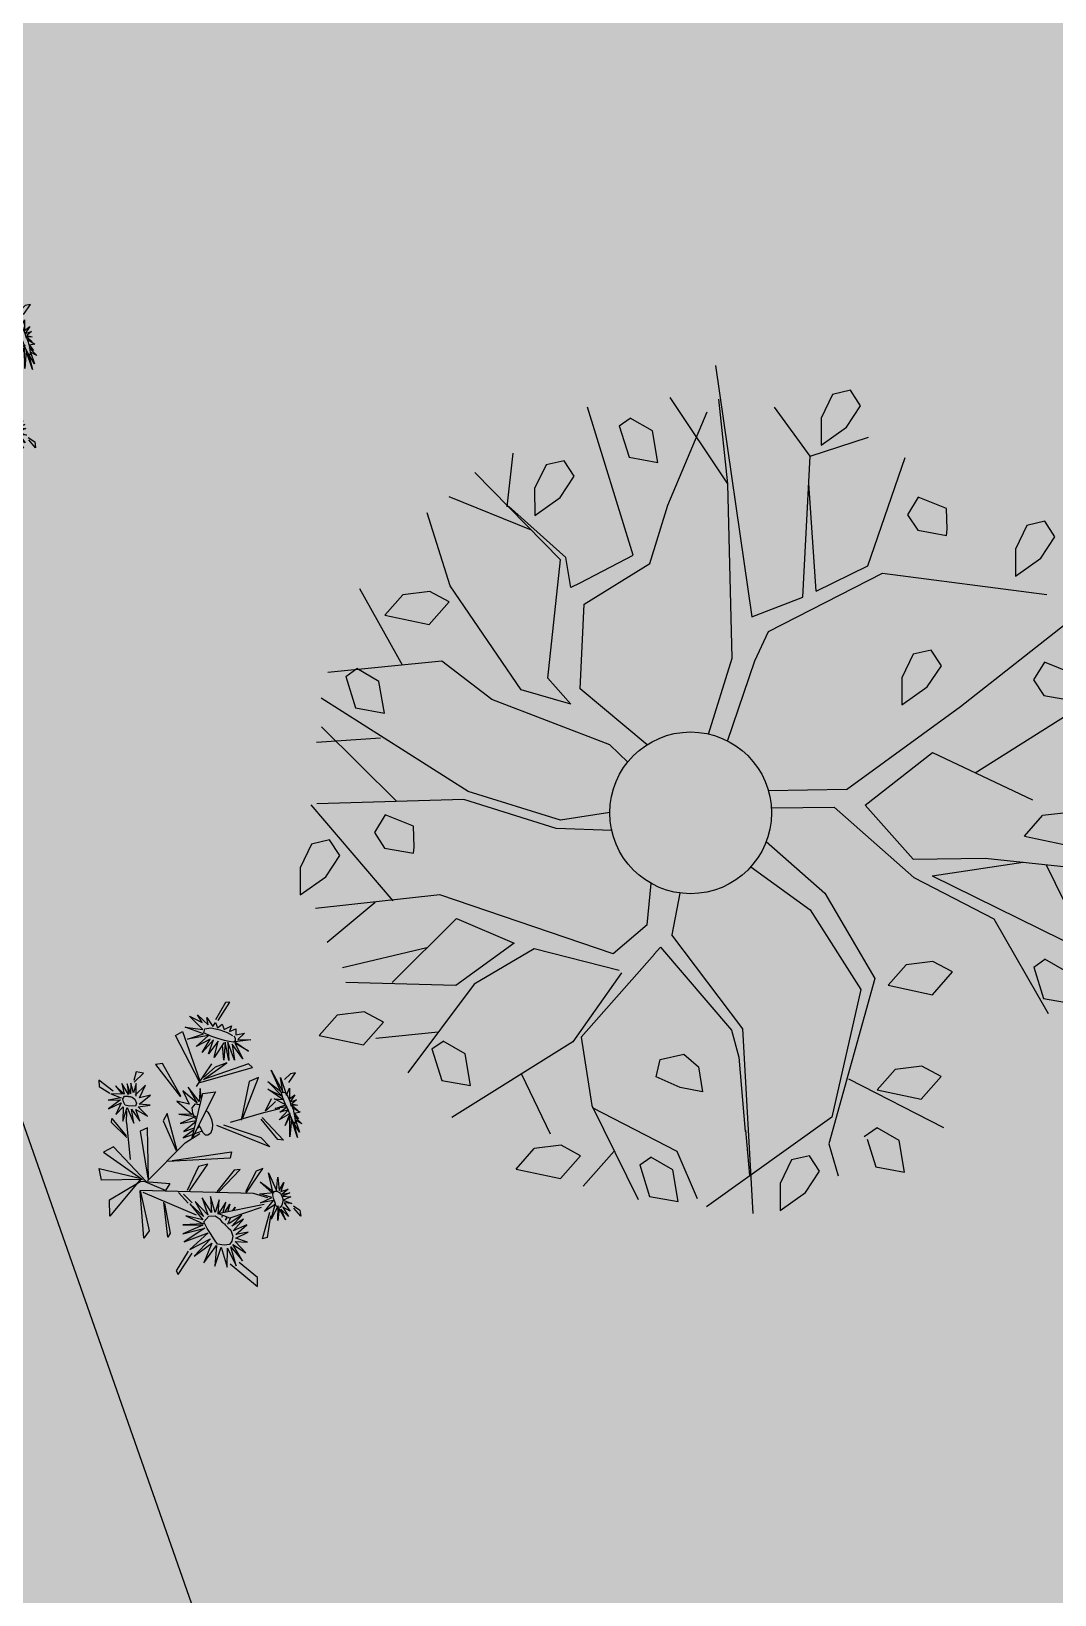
# Model space of a CAD drawing. Header units: millimetres. Extents: x 603916 to 1211550, y 1309898 to 2622648.
# Drawn here: x 604217.15 to 604221.14, y 1311133.02 to 1311139.11 of the extents above; entities that cross this region are included whole.
import ezdxf

# ---------------------------------------------------------------- set-up
doc = ezdxf.new("R2010")
doc.units = ezdxf.units.MM
for name, color, linetype in [('ARBOLES', 102, 'Continuous'), ('FLORES', 7, 'Continuous'), ('MUEBLES', 1, 'Continuous')]:
    doc.layers.add(name, color=color, linetype=linetype)

# ---------------------------------------------------------------- blocks, each defined once
blk = doc.blocks.new('p_arbol04')
at = {"layer": 'ARBOLES'}
for p, q in [((-0.623, 1.751), (-0.408, 2.362)), ((0.051, 1.875), (0.346, 2.362)), ((0.761, 1.696), (0.543, 2.316)), ((0.739, 1.388), (0.805, 2.293)), ((-0.408, 1.55), (-1.03, 2.13)), ((0.772, 1.945), (1.1, 2.177)), ((-1.003, 0.765), (-1.206, 2.042)), ((1.121, 1.006), (1.721, 1.988)), ((-1.41, 1.113), (-1.364, 1.898)), ((-0.178, 0.97), (0.051, 1.875)), ((0.778, 1.371), (0.783, 1.942)), ((-1.138, 1.515), (-1.476, 1.85)), ((-1.98, 0.646), (-1.849, 1.574)), ((-1.07, 0.749), (-1.815, 1.547)), ((-0.375, 1.086), (-0.408, 1.55)), ((1.984, 0.831), (2.181, 1.574)), ((2.581, 1.481), (1.362, 0.043)), ((0.018, 0.878), (0.739, 1.388)), ((0.636, 1.196), (0.778, 1.371)), ((1.571, 1.059), (2.283, 1.298)), ((1.984, 0.831), (2.41, 1.295)), ((0.704, 1.166), (0.636, 1.196)), ((0.708, 1.165), (1.121, 1.006)), ((-0.047, 0.205), (-0.375, 1.086)), ((1.158, 0.873), (1.571, 1.059)), ((-1.718, 0.414), (-2.406, 1.04)), ((-0.014, 0.623), (-0.178, 0.97)), ((0.117, 0.646), (0.608, 1.04)), ((0.608, 1.04), (1.158, 0.873)), ((2.541, 0.507), (2.64, 0.947)), ((-0.014, 0.623), (0.018, 0.878)), ((1.034, -0.05), (1.984, 0.831)), ((-2.079, 0.738), (-2.537, 0.808)), ((-0.777, 0.094), (-1.07, 0.749)), ((-0.71, 0.11), (-1.003, 0.765)), ((-2.077, 0.227), (-2.603, 0.599)), ((0.136, -0.002), (0.117, 0.646)), ((-2.144, -0.12), (-2.668, 0.507)), ((1.722, -0.143), (2.541, 0.507)), ((2.541, 0.507), (2.934, 0.275)), ((-1.194, -0.839), (-1.718, 0.414)), ((1.82, -0.189), (2.383, 0.381)), ((-1.768, 0.206), (-2.439, 0.251)), ((-1.768, 0.206), (-1.62, -0.236)), ((-0.057, 0.021), (-0.047, 0.205)), ((-2.489, -0.25), (-2.832, 0.066)), ((-0.515, -0.225), (-0.777, 0.094)), ((-0.425, -0.127), (-0.71, 0.11)), ((1.362, 0.043), (1.722, -0.143)), ((0.496, -0.29), (1.034, -0.05)), ((2.214, -0.352), (3, -0.027)), ((-2.046, -0.213), (-2.865, -0.282)), ((-1.62, -0.236), (-2.144, -0.12)), ((-1.554, -0.375), (-2.046, -0.213)), ((0.551, -0.431), (1.132, -0.189)), ((1.132, -0.189), (1.362, -0.12)), ((1.362, -0.12), (2.246, -0.468)), ((1.82, -0.189), (2.214, -0.352)), ((-1.259, -0.955), (-1.554, -0.375)), ((2.246, -0.468), (2.934, -1.488)), ((-1.882, -1.048), (-2.898, -0.746)), ((-0.866, -0.885), (-0.616, -0.706)), ((-2.313, -0.92), (-2.505, -1.372)), ((-0.866, -0.885), (-1.194, -0.839)), ((-0.53, -0.911), (-0.801, -1.071)), ((0.866, -1.332), (0.474, -0.903)), ((-1.259, -0.978), (-1.882, -1.048)), ((0.394, -1.003), (0.706, -1.349)), ((-1.816, -1.071), (-2.144, -1.465)), ((-0.995, -1.071), (-1.816, -1.071)), ((-0.925, -1.07), (-1.039, -1.872)), ((-0.995, -1.07), (-0.925, -1.07)), ((-0.803, -1.07), (-0.978, -1.928)), ((-0.803, -1.071), (-0.801, -1.071)), ((0.182, -1.14), (0.182, -1.72)), ((-0.036, -1.178), (0.018, -1.72)), ((0.706, -1.349), (0.706, -2.138)), ((0.866, -1.332), (1.886, -1.558)), ((-2.144, -1.465), (-2.439, -2.184)), ((-2.153, -1.476), (-1.98, -2.161)), ((0.87, -1.512), (0.805, -2.045)), ((0.87, -1.512), (1.493, -1.628)), ((1.886, -1.558), (2.902, -1.744)), ((0.018, -1.72), (-0.178, -2.393)), ((0.182, -1.72), (-0.047, -2.416)), ((1.493, -1.628), (1.722, -2.416)), ((-2.287, -1.813), (-2.636, -1.813)), ((-0.978, -1.928), (-1.955, -2.892)), ((-1.039, -1.872), (-1.152, -2.045)), ((1.591, -1.966), (2.574, -2.254)), ((-1.152, -2.045), (-1.536, -2.447)), ((0.805, -2.045), (1.165, -2.44)), ((-1.98, -2.161), (-2.144, -2.509)), ((0.706, -2.138), (0.87, -2.787)), ((0.805, -2.231), (1.132, -3.437)), ((0.805, -2.231), (1.328, -2.67)), ((-0.047, -2.416), (-1.194, -2.973)), ((-0.178, -2.393), (-1.03, -2.857)), ((-1.525, -2.442), (-1.759, -2.685)), ((1.165, -2.44), (1.657, -3.135)), ((-1.03, -2.857), (-2.144, -2.602)), ((-0.735, -2.764), (-0.539, -3.53)), ((0.87, -2.787), (0.608, -3.553)), ((1.427, -2.811), (1.198, -3.367))]:
    blk.add_line(p, q, dxfattribs=at)
at = {"layer": 'ARBOLES', "color": 1}
for p, q in [((-0.431, 2.094), (-0.267, 1.802)), ((-0.431, 2.094), (-0.229, 2.094)), ((-0.079, 1.961), (-0.229, 2.094)), ((-0.965, 2.011), (-1.091, 1.802)), ((-0.965, 2.011), (-0.866, 1.988)), ((-0.829, 1.802), (-0.866, 1.988)), ((-0.042, 1.802), (-0.079, 1.961)), ((1.008, 1.882), (0.858, 1.749)), ((1.196, 1.935), (1.008, 1.882)), ((1.308, 1.855), (1.196, 1.935)), ((-1.091, 1.802), (-0.979, 1.616)), ((-0.979, 1.616), (-0.829, 1.802)), ((-0.267, 1.802), (-0.042, 1.802)), ((0.858, 1.749), (1.083, 1.696)), ((1.271, 1.722), (1.308, 1.855)), ((1.083, 1.696), (1.271, 1.722)), ((1.772, 1.719), (1.646, 1.51)), ((1.772, 1.719), (1.87, 1.696)), ((1.908, 1.51), (1.87, 1.696)), ((1.646, 1.51), (1.758, 1.324)), ((1.758, 1.324), (1.908, 1.51)), ((-2.254, 1.324), (-2.404, 1.191)), ((-2.066, 1.377), (-2.254, 1.324)), ((-1.954, 1.298), (-2.066, 1.377)), ((-1.991, 1.165), (-1.954, 1.298)), ((-2.404, 1.191), (-2.179, 1.138)), ((-2.179, 1.138), (-1.991, 1.165)), ((-1.691, 1.085), (-1.729, 0.953)), ((-1.541, 1.112), (-1.691, 1.085)), ((-1.466, 0.899), (-1.541, 1.112)), ((-1.729, 0.953), (-1.616, 0.767)), ((-1.579, 0.793), (-1.466, 0.899)), ((-1.616, 0.767), (-1.579, 0.793)), ((2.808, 0.634), (2.658, 0.501)), ((2.995, 0.687), (2.808, 0.634)), ((3.108, 0.608), (2.995, 0.687)), ((3.07, 0.475), (3.108, 0.608)), ((2.658, 0.501), (2.883, 0.448)), ((2.883, 0.448), (3.07, 0.475)), ((-3.093, 0.395), (-2.928, 0.103)), ((-3.093, 0.395), (-2.891, 0.395)), ((-2.741, 0.262), (-2.891, 0.395)), ((-2.703, 0.103), (-2.741, 0.262)), ((-2.928, 0.103), (-2.703, 0.103)), ((-2.614, -0.298), (-2.741, -0.507)), ((-2.614, -0.298), (-2.516, -0.322)), ((-2.479, -0.507), (-2.516, -0.322)), ((2.695, -0.322), (2.658, -0.454)), ((2.845, -0.295), (2.695, -0.322)), ((2.92, -0.507), (2.845, -0.295)), ((2.658, -0.454), (2.77, -0.64)), ((-2.741, -0.507), (-2.628, -0.693)), ((-2.628, -0.693), (-2.479, -0.507)), ((2.808, -0.613), (2.92, -0.507)), ((2.77, -0.64), (2.808, -0.613)), ((1.945, -1.038), (1.758, -1.091)), ((2.058, -1.118), (1.945, -1.038)), ((3.22, -1.038), (3.033, -1.091)), ((3.333, -1.118), (3.22, -1.038)), ((1.758, -1.091), (1.608, -1.224)), ((2.02, -1.251), (2.058, -1.118)), ((3.033, -1.091), (2.883, -1.224)), ((3.295, -1.251), (3.333, -1.118)), ((1.608, -1.224), (1.833, -1.277)), ((1.833, -1.277), (2.02, -1.251)), ((2.883, -1.224), (3.108, -1.277)), ((3.108, -1.277), (3.295, -1.251)), ((-2.868, -1.357), (-2.703, -1.649)), ((-2.868, -1.357), (-2.666, -1.357)), ((-2.516, -1.489), (-2.666, -1.357)), ((-2.479, -1.649), (-2.516, -1.489)), ((-1.669, -1.683), (-1.552, -1.621)), ((-1.552, -1.621), (-1.406, -1.724)), ((-2.703, -1.649), (-2.479, -1.649)), ((-1.61, -1.869), (-1.669, -1.683)), ((-1.406, -1.724), (-1.406, -1.869)), ((2.395, -1.834), (2.358, -1.967)), ((2.545, -1.808), (2.395, -1.834)), ((2.62, -2.02), (2.545, -1.808)), ((-1.523, -2.014), (-1.61, -1.869)), ((-1.406, -1.869), (-1.523, -2.014)), ((2.358, -1.967), (2.47, -2.153)), ((-2.239, -2.024), (-2.366, -2.233)), ((-2.239, -2.024), (-2.141, -2.047)), ((-2.104, -2.233), (-2.141, -2.047)), ((2.508, -2.126), (2.62, -2.02)), ((2.47, -2.153), (2.508, -2.126)), ((-2.366, -2.233), (-2.254, -2.418)), ((-2.254, -2.418), (-2.104, -2.233)), ((-0.019, -2.525), (0.146, -2.817)), ((-0.019, -2.525), (0.183, -2.525)), ((0.333, -2.657), (0.183, -2.525)), ((1.481, -2.551), (1.646, -2.843)), ((1.481, -2.551), (1.683, -2.551)), ((1.833, -2.684), (1.683, -2.551)), ((0.371, -2.817), (0.333, -2.657)), ((1.87, -2.843), (1.833, -2.684)), ((-1.654, -2.896), (-1.804, -3.029)), ((-1.466, -2.843), (-1.654, -2.896)), ((-1.354, -2.923), (-1.466, -2.843)), ((0.146, -2.817), (0.371, -2.817)), ((1.646, -2.843), (1.87, -2.843)), ((-1.391, -3.055), (-1.354, -2.923)), ((-1.194, -2.973), (-1.325, -3.182)), ((-0.656, -2.976), (-0.491, -3.268)), ((-0.656, -2.976), (-0.454, -2.976)), ((-0.304, -3.109), (-0.454, -2.976)), ((-1.804, -3.029), (-1.579, -3.082)), ((-1.579, -3.082), (-1.391, -3.055)), ((-0.267, -3.268), (-0.304, -3.109)), ((-0.979, -3.162), (-1.091, -3.347)), ((-0.866, -3.162), (-0.979, -3.135)), ((-0.829, -3.347), (-0.866, -3.162)), ((0.797, -3.245), (0.671, -3.454)), ((0.797, -3.245), (0.896, -3.268)), ((-1.091, -3.347), (-0.979, -3.533)), ((-0.979, -3.533), (-0.829, -3.347)), ((-0.491, -3.268), (-0.267, -3.268)), ((0.933, -3.454), (0.896, -3.268)), ((0.671, -3.454), (0.783, -3.639)), ((0.783, -3.639), (0.933, -3.454))]:
    blk.add_line(p, q, dxfattribs=at)
at = {"layer": 'ARBOLES'}
blk.add_circle((-0.03, -0.578), 0.6, dxfattribs=at)
blk = doc.blocks.new('FLORES-1')
at = {"color": 86, "linetype": 'Continuous'}
for p, q in [((0.0502, 0.3848), (0.0451, 0.4218)), ((0.0541, 0.3853), (0.0678, 0.4185)), ((0.05, 0.3824), (0.0606, 0.2806)), ((-0.188, 0.2719), (-0.1829, 0.1807)), ((-0.1586, 0.1554), (-0.182, 0.2829)), ((0.2296, 0.2941), (0.188, 0.2313)), ((-0.1829, 0.1807), (-0.1586, 0.1554)), ((0.0557, 0.1455), (-0.0023, 0.0095)), ((-0.1406, 0.0986), (-0.0275, -0.0132)), ((-0.0736, 0.0879), (-0.1048, 0.1009)), ((-0.0638, 0.0765), (-0.1013, 0.0899)), ((0.1682, 0.0169), (0.0701, -0.0123)), ((0.1682, 0.0169), (0.1963, 0.029))]:
    blk.add_line(p, q, dxfattribs=at)
at = {"color": 1, "linetype": 'Continuous'}
for p, q in [((-0.1826, 0.183), (-0.1963, 0.1686)), ((0.0557, 0.1455), (0.0644, 0.1919)), ((0.0694, 0.1775), (0.0686, 0.1992))]:
    blk.add_line(p, q, dxfattribs=at)
for points in [[(0.0843, 0.4415), (0.1519, 0.4398), (0.0851, 0.4466), (0.1237, 0.4554), (0.0719, 0.4528), (0.087, 0.4679), (0.0598, 0.4564), (0.0644, 0.4745), (0.0512, 0.4555), (0.05, 0.4737), (0.0445, 0.4574), (0.0356, 0.4701), (0.04, 0.4568), (0.023, 0.465), (0.0327, 0.4567), (0.0146, 0.4695), (0.017, 0.4544), (-0.0006, 0.459), (0.0112, 0.4507), (-0.0168, 0.4622), (-0.0012, 0.4499), (-0.0353, 0.4479), (-0.0044, 0.4423), (-0.0473, 0.4368), (0.006, 0.4404), (-0.0372, 0.4185), (0.0161, 0.4395), (-0.0041, 0.418), (0.022, 0.4431), (0.0165, 0.4087), (0.0327, 0.4423), (0.0357, 0.4179), (0.0416, 0.4419), (0.0499, 0.4103), (0.0484, 0.4411), (0.0759, 0.4171), (0.0647, 0.4387), (0.107, 0.4117), (0.074, 0.4402), (0.1266, 0.4197), (0.0889, 0.442)], [(0.2705, 0.347), (0.2429, 0.3072), (0.2804, 0.3342), (0.258, 0.2969), (0.2888, 0.3243), (0.2683, 0.2818), (0.2943, 0.3159), (0.2899, 0.2732), (0.3048, 0.3151), (0.317, 0.2581), (0.3149, 0.3043), (0.3503, 0.2646), (0.3266, 0.3073), (0.374, 0.2869), (0.3444, 0.3131), (0.3691, 0.3087), (0.3321, 0.326), (0.3524, 0.3303), (0.3238, 0.3359), (0.3306, 0.3472), (0.3157, 0.3464), (0.3194, 0.3623), (0.3036, 0.3618), (0.3063, 0.3841), (0.2932, 0.3733), (0.2935, 0.3922), (0.2785, 0.386), (0.2734, 0.4095), (0.2648, 0.3865), (0.2506, 0.4189), (0.2619, 0.3767), (0.2239, 0.4012), (0.2586, 0.3747), (0.2101, 0.3785), (0.2587, 0.3667), (0.2151, 0.3566), (0.2677, 0.3578), (0.2203, 0.3415), (0.2706, 0.3509), (0.2261, 0.3288), (0.2657, 0.3408)], [(-0.1567, 0.3184), (-0.1074, 0.3267), (-0.1607, 0.3288), (-0.1278, 0.3455), (-0.1627, 0.3351), (-0.1477, 0.3554), (-0.1674, 0.3382), (-0.1687, 0.3597), (-0.1757, 0.3388), (-0.1799, 0.3602), (-0.1812, 0.3378), (-0.1913, 0.3587), (-0.1918, 0.3359), (-0.209, 0.3539), (-0.1996, 0.3356), (-0.227, 0.3423), (-0.2093, 0.3278), (-0.2388, 0.3327), (-0.212, 0.3203), (-0.2443, 0.321), (-0.2086, 0.3167), (-0.2379, 0.3007), (-0.2016, 0.3168), (-0.2278, 0.2858), (-0.1944, 0.3107), (-0.202, 0.2765), (-0.1824, 0.3103), (-0.1757, 0.2753), (-0.1731, 0.3099), (-0.1516, 0.2824), (-0.1631, 0.3203), (-0.1228, 0.2957), (-0.1609, 0.3149)], [(-0.1607, 0.1698), (-0.138, 0.1872), (-0.1604, 0.1558), (-0.1247, 0.1726), (-0.1531, 0.1491), (-0.1072, 0.154), (-0.1492, 0.1403), (-0.1024, 0.1312), (-0.1509, 0.1284), (-0.1042, 0.1101), (-0.1514, 0.1155), (-0.105, 0.094), (-0.1592, 0.1105), (-0.1311, 0.0716), (-0.1697, 0.1079), (-0.1511, 0.054), (-0.1729, 0.1052), (-0.1736, 0.0451), (-0.1819, 0.1072), (-0.1961, 0.0402), (-0.1976, 0.1101), (-0.2207, 0.0464), (-0.2153, 0.1099), (-0.2431, 0.0509), (-0.2278, 0.1094), (-0.2696, 0.068), (-0.2383, 0.119), (-0.2896, 0.093), (-0.2478, 0.1287), (-0.3048, 0.1231), (-0.2566, 0.1442), (-0.3106, 0.1479), (-0.2569, 0.1533), (-0.3042, 0.1688), (-0.2526, 0.161), (-0.2874, 0.186), (-0.2476, 0.1704), (-0.2621, 0.2015), (-0.24, 0.1757), (-0.2373, 0.2132), (-0.23, 0.1793), (-0.2172, 0.2174), (-0.2181, 0.1762), (-0.1992, 0.2152), (-0.2046, 0.1778), (-0.1877, 0.2147), (-0.195, 0.1735)], [(0.1492, 0.2314), (0.1787, 0.2393), (0.1468, 0.2235), (0.194, 0.2102), (0.1441, 0.2166), (0.1902, 0.1927), (0.1504, 0.1953), (0.1705, 0.1668), (0.1205, 0.1923), (0.135, 0.1586), (0.1116, 0.1996), (0.1105, 0.1521), (0.1011, 0.1965)], [(-0.1774, 0.1722), (-0.1831, 0.1679), (-0.1789, 0.175)], [(-0.1663, 0.1964), (-0.1605, 0.2062), (-0.1667, 0.1997)], [(-0.1612, 0.1755), (-0.1468, 0.1952), (-0.1625, 0.1833)], [(0.0795, 0.1808), (0.0705, 0.1454), (0.0695, 0.1728)], [(0.0808, 0.1925), (0.0819, 0.1987), (0.0829, 0.1953)], [(0.0989, 0.1949), (0.0859, 0.1538), (0.0846, 0.1845)], [(-0.1686, 0.1637), (-0.1716, 0.1614), (-0.1688, 0.1652)], [(0.2251, 0.0688), (0.2578, 0.0818), (0.2366, 0.0651), (0.2641, 0.0686), (0.2369, 0.0559), (0.2658, 0.0585), (0.2374, 0.0503), (0.2722, 0.0453), (0.2428, 0.0399), (0.2731, 0.0265), (0.2453, 0.0346), (0.2572, 0.0057), (0.2363, 0.0279), (0.2446, -0.0073), (0.2325, 0.0247), (0.2219, -0.0147), (0.2242, 0.0234), (0.1999, -0.0024), (0.2114, 0.0242), (0.1755, 0.0088), (0.2059, 0.0343), (0.1592, 0.0344), (0.1972, 0.0431), (0.1573, 0.0521), (0.1918, 0.054), (0.1626, 0.0769), (0.1957, 0.0626), (0.188, 0.0948), (0.2015, 0.068), (0.2133, 0.1063), (0.2175, 0.0747), (0.2437, 0.1038), (0.2292, 0.0666)]]:
    blk.add_lwpolyline(points, dxfattribs=at)
at = {"color": 86, "linetype": 'Continuous'}
for points in [[(0.1019, 0.4713), (0.1197, 0.4991), (0.1224, 0.4846), (0.1144, 0.4639)], [(0.0406, 0.3673), (-0.0394, 0.3981), (-0.0323, 0.385), (0.0375, 0.3635)], [(0.0784, 0.4101), (0.0532, 0.3819)], [(0.0598, 0.3181), (0.146, 0.3992), (0.1457, 0.372), (0.0557, 0.3118)], [(0.1944, 0.245), (0.1778, 0.3949), (0.1918, 0.3884), (0.1979, 0.2569), (0.2165, 0.334), (0.2175, 0.2994), (0.2033, 0.2593)], [(0.333, 0.3555), (0.3684, 0.4043), (0.3714, 0.3931), (0.3378, 0.3497)], [(-0.2168, 0.3557), (-0.2345, 0.3682), (-0.251, 0.3638), (-0.2232, 0.3548)], [(0.0616, 0.261), (-0.0092, 0.3439), (-0.0421, 0.3569), (0.0672, 0.2438)], [(-0.1364, 0.2468), (-0.0897, 0.3165), (-0.0903, 0.2963), (-0.1319, 0.2481)], [(-0.2187, 0.2869), (-0.2704, 0.2564), (-0.2691, 0.243), (-0.2082, 0.2891)], [(-0.1698, 0.2986), (-0.1444, 0.2663), (-0.019, -0.0199)], [(-0.1044, 0.1805), (-0.0691, 0.2582), (-0.0648, 0.2416), (-0.1022, 0.1746)], [(0.0616, 0.1678), (0.1631, 0.2415), (0.1543, 0.2751), (0.0599, 0.1675)], [(0.0239, 0.0935), (-0.0156, 0.2537), (-0.0302, 0.2437), (0.0257, 0.0818)], [(0.1959, 0.2446), (0.3391, 0.2315), (0.3421, 0.253), (0.1985, 0.2468)], [(-0.2997, 0.1349), (-0.3853, 0.1809), (-0.3629, 0.1903), (-0.3052, 0.1589)], [(-0.0712, 0.1061), (-0.0219, 0.1809), (-0.0186, 0.1549), (-0.0676, 0.1007)], [(0.1791, 0.1825), (0.2816, 0.1697), (0.286, 0.1507), (0.1778, 0.1804)], [(0.0438, 0.1168), (0.1488, 0.1294), (0.1344, 0.1114), (0.0451, 0.1143)], [(0.2636, 0.0776), (0.2764, 0.1114), (0.2875, 0.094), (0.2677, 0.0789)], [(-0.2232, 0.0404), (-0.2617, -0.0103), (-0.2726, -0.0087), (-0.2328, 0.0487)], [(0.0041, -0.008), (-0.0324, 0.0635), (-0.0456, 0.0455), (0.0006, -0.0006)], [(-0.0004, 0.0135), (0.1328, 0.0641), (0.1322, 0.0424), (0.0039, 0.0133)], [(-0.0776, 0.0292), (-0.1594, 0.0137), (-0.1672, 0.003), (-0.0734, 0.0294)], [(-0.0029, 0.0057), (0.1197, -0.0414), (0.116, -0.0728), (0.0063, -0.0019)], [(0.1291, 0.0019), (0.1836, -0.0217), (0.1931, -0.0168), (0.1344, 0.0016)], [(0.2619, 0.0148), (0.3042, -0.0102), (0.2885, -0.0161), (0.2604, 0.0041)], [(-0.0195, -0.0195), (-0.1316, -0.0383), (-0.1444, -0.0589), (-0.0209, -0.0195)], [(0.0103, -0.0037), (-0.0538, -0.1228), (-0.0113, -0.1071), (0.0041, -0.008)], [(0.0063, -0.0019), (0.0474, -0.1069), (0.0795, -0.1008), (0.0103, -0.0037)]]:
    blk.add_lwpolyline(points, dxfattribs=at)
at = {"color": 50, "linetype": 'Continuous'}
for points in [[(0.0429, 0.4538), (0.0396, 0.455), (0.0295, 0.4548), (0.0196, 0.4532), (0.0069, 0.4511), (-0.0035, 0.448), (-0.0085, 0.4452), (-0.0035, 0.4418), (0.0154, 0.4411), (0.0333, 0.4416), (0.0548, 0.4408), (0.0689, 0.4408), (0.0845, 0.4432), (0.0814, 0.4518), (0.0672, 0.4548), (0.0531, 0.4551), (0.0395, 0.4534)], [(0.2779, 0.3797), (0.2711, 0.3809), (0.2628, 0.3777), (0.262, 0.3719), (0.2678, 0.3623), (0.2755, 0.3513), (0.2877, 0.3366), (0.3008, 0.3207), (0.3165, 0.3067), (0.3261, 0.3135), (0.322, 0.3291), (0.3148, 0.3404), (0.3073, 0.3505), (0.2937, 0.3662), (0.2803, 0.3767)], [(-0.1609, 0.3167), (-0.1598, 0.3191), (-0.1604, 0.3238), (-0.1625, 0.3283), (-0.1685, 0.3346), (-0.1714, 0.3359), (-0.182, 0.3366), (-0.192, 0.3351), (-0.2029, 0.3271), (-0.2072, 0.32), (-0.2037, 0.314), (-0.1977, 0.3111), (-0.1877, 0.3121), (-0.1782, 0.3128), (-0.1672, 0.3149), (-0.1586, 0.3175)], [(0.1166, 0.2321), (0.1105, 0.2343), (0.0996, 0.2362), (0.0882, 0.2361), (0.0742, 0.2337), (0.0628, 0.2278), (0.0535, 0.2194), (0.0515, 0.211), (0.0539, 0.2044), (0.0626, 0.2015), (0.0798, 0.1996), (0.086, 0.1986)], [(0.1037, 0.1965), (0.1076, 0.1963), (0.1236, 0.1952), (0.1373, 0.1991), (0.144, 0.2115), (0.1389, 0.2195), (0.1359, 0.2218)], [(0.2312, 0.0493), (0.2305, 0.0529), (0.2267, 0.0572), (0.2191, 0.0621), (0.2069, 0.0615), (0.2004, 0.0563), (0.204, 0.0491), (0.2072, 0.0408), (0.2139, 0.0314), (0.2242, 0.0301), (0.2321, 0.0312), (0.2373, 0.0391), (0.2335, 0.0476), (0.2297, 0.0523)]]:
    blk.add_lwpolyline(points, dxfattribs=at)
blk.add_lwpolyline([(-0.1752, 0.1549), (-0.1752, 0.1547), (-0.1791, 0.1554), (-0.1828, 0.1563), (-0.1856, 0.1574), (-0.1876, 0.1589), (-0.1897, 0.1598), (-0.1918, 0.1613), (-0.1947, 0.1619), (-0.2055, 0.167), (-0.2145, 0.171), (-0.2317, 0.1699), (-0.2429, 0.1622), (-0.2491, 0.1531), (-0.2457, 0.1387), (-0.2358, 0.1226), (-0.2222, 0.1192), (-0.2018, 0.1162), (-0.1857, 0.1125), (-0.1655, 0.1109), (-0.1556, 0.1299), (-0.1612, 0.1461)], close=True, dxfattribs=at)
blk = doc.blocks.new('arbusto5')
at = {"layer": 'FLORES'}
blk.add_blockref('FLORES-1', (0.1444, 0.0589), dxfattribs=at)

msp = doc.modelspace()

# ---------------------------------------------------------------- hatches: boundary and pattern name
at = {"true_color": 0xafd9aa}
h = msp.add_hatch(color=9, dxfattribs=at)
h.dxf.hatch_style = 1
h.paths.add_polyline_path([(604128.8869, 1311115.8622), (604125.7998, 1311120.6004), (604121.9831, 1311126.4589), (604120.5611, 1311128.6508), (604107.6761, 1311148.5139), (604104.2971, 1311156.4829), (604107.9241, 1311158.3739), (604117.8641, 1311160.9889), (604135.8551, 1311164.3139), (604158.6671, 1311168.9309), (604187.6021, 1311173.9949), (604218.3281, 1311179.6799), (604225.2791, 1311155.6909), (604237.4721, 1311115.3259), (604242.1871, 1311100.1229), (604207.5271, 1311088.5819), (604200.2371, 1311086.2219), (604184.3261, 1311080.8459), (604157.6811, 1311071.8989), (604150.9201, 1311081.4769), (604138.4095, 1311101.1117), (604133.9103, 1311108.1209), (604129.4663, 1311114.971, -0.999015)])
at = {"true_color": 0xebebeb}
h = msp.add_hatch(color=7, dxfattribs=at)
h.dxf.hatch_style = 1
h.paths.add_polyline_path([(604196.089, 1311158.5353), (604208.6736, 1311122.6704), (604214.6183, 1311124.0065, -0.350964), (604215.0706, 1311124.8707), (604220.0081, 1311126.6143), (604216.0301, 1311137.9528), (604211.0704, 1311136.2003, -0.41593), (604210.1998, 1311136.5989), (604206.9022, 1311145.9966), (604201.8056, 1311160.5388)])
h.paths.add_polyline_path([(604204.333, 1311147.4117), (604207.298, 1311139.0359), (604208.1945, 1311139.3532), (604205.2294, 1311147.729)], flags=24)
h.paths.add_polyline_path([(604213.7785, 1311129.2183), (604217.2557, 1311130.4443), (604216.9183, 1311131.4014), (604213.441, 1311130.1755)], flags=24)
h.paths.add_polyline_path([(604214.1029, 1311128.6455), (604217.5034, 1311129.8607), (604217.1759, 1311130.7771), (604213.7754, 1311129.5619)], flags=24)
at = {"true_color": 0xf8f6af}
h = msp.add_hatch(color=51, dxfattribs=at)
h.dxf.hatch_style = 1
h.paths.add_polyline_path([(604226.1684, 1311152.7466), (604207.6586, 1311146.2616), (604206.9022, 1311145.9966), (604210.1998, 1311136.5989, 0.41593), (604211.0704, 1311136.2003), (604216.0301, 1311137.9528), (604220.0081, 1311126.6143), (604215.0706, 1311124.8707, 0.350964), (604214.6183, 1311124.0065), (604216.3488, 1311119.0748, 0.362883), (604217.2331, 1311118.6809), (604225.2623, 1311121.4631, -0.318731), (604225.6669, 1311121.259), (604229.5919, 1311110.073), (604238.1698, 1311113.076), (604237.4721, 1311115.3259)])
h.paths.add_polyline_path([(604223.1985, 1311133.5231), (604226.5885, 1311134.7183), (604226.2173, 1311135.7711), (604222.8273, 1311134.5759)], flags=24)
h.paths.add_polyline_path([(604223.1824, 1311132.753), (604227.303, 1311134.2256), (604226.9427, 1311135.2337), (604222.8221, 1311133.7611)], flags=24)

# ---------------------------------------------------------------- linework, layer by layer
msp.add_line((604220.0081, 1311126.6143), (604216.0301, 1311137.9528))

# ---------------------------------------------------------------- block references
at = {"layer": 'ARBOLES', "xscale": 0.5252973874192619, "yscale": 0.5252973874192619, "zscale": 0.5252973874192619, "rotation": 48.57546149059794}
msp.add_blockref('p_arbol04', (604219.5023, 1311136.2779), dxfattribs=at)
at = {"layer": 'MUEBLES', "linetype": 'Continuous', "xscale": -1.417112015813753, "yscale": 1.417112015653547, "zscale": 1.417112015818895, "rotation": 292.0945269993258}
for p in [(604216.5541, 1311137.4023), (604217.5877, 1311134.4075)]:
    msp.add_blockref('arbusto5', p, dxfattribs=at)

doc.saveas('drawing.dxf')
